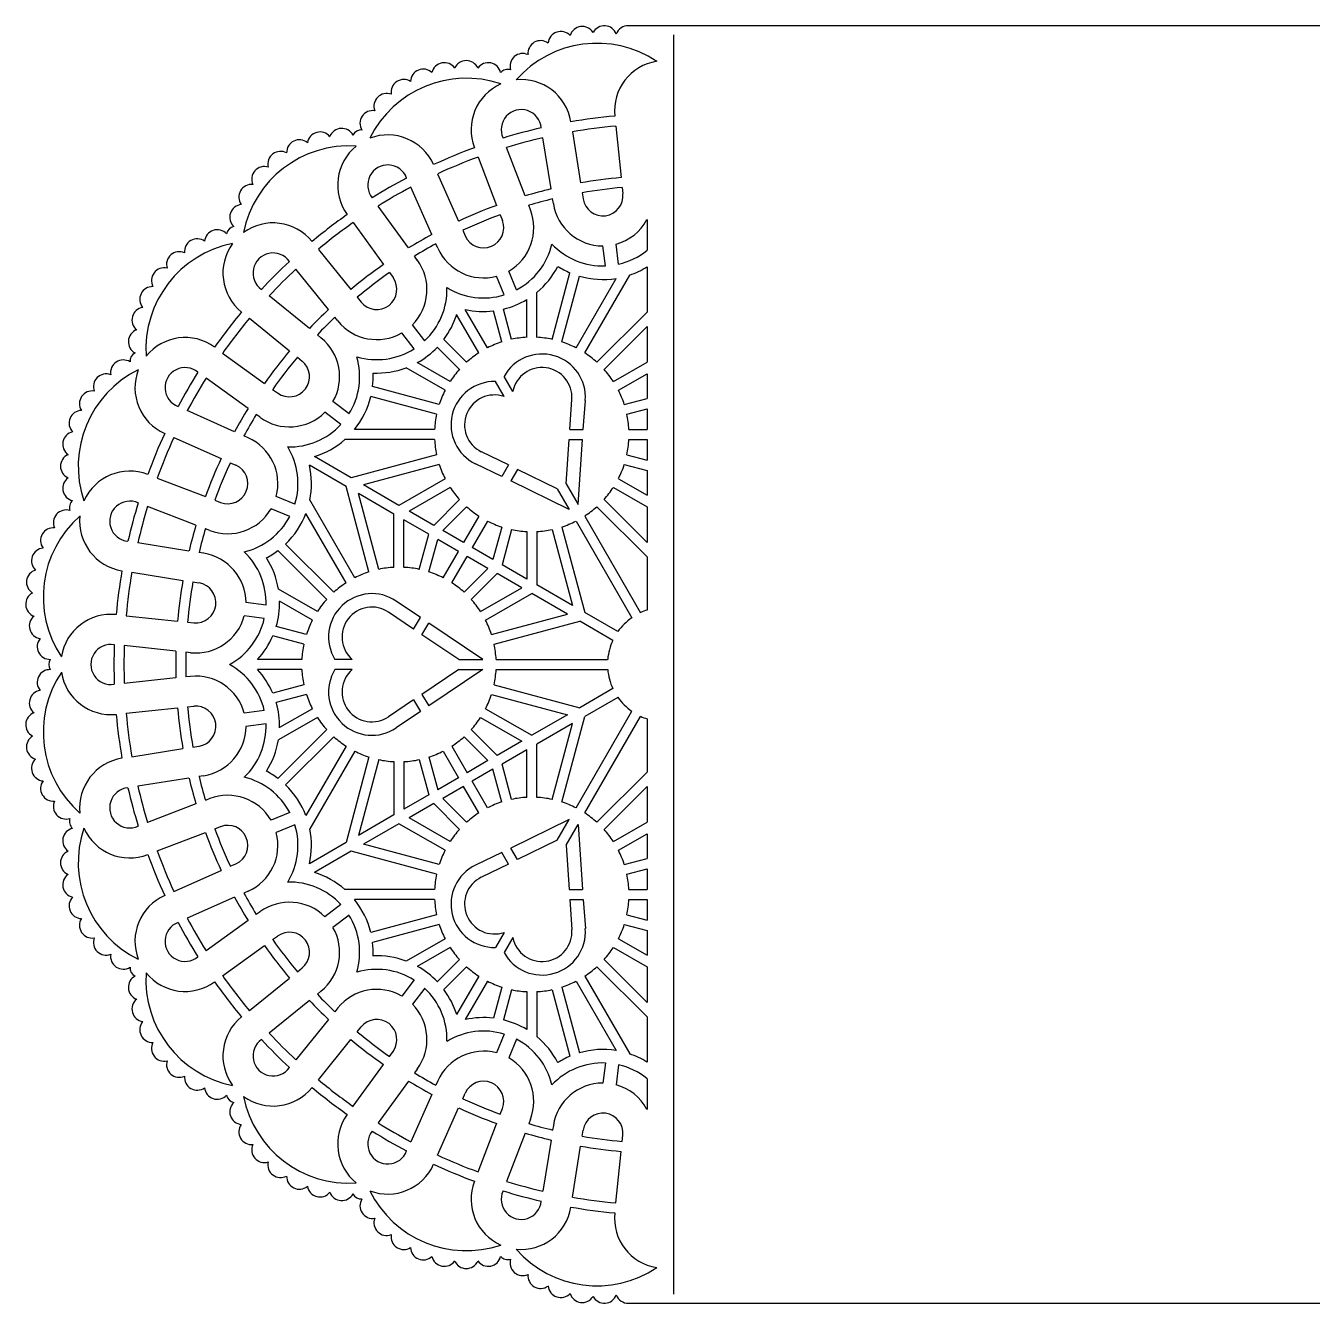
# Model space of a CAD drawing. Extents: x 40 to 332, y 42 to 187.
# Drawn here: x 39.6 to 185.6, y 42.2 to 187.2 of the extents above; entities that cross this region are included whole.
import ezdxf

# ---------------------------------------------------------------- set-up
doc = ezdxf.new("R2010")
doc.units = 0
doc.layers.get('0').update_dxf_attribs({"linetype": 'CONTINUOUS'})

msp = doc.modelspace()

# ---------------------------------------------------------------- linework, layer by layer
for p, q in [((263.18, 187.2), (108.01, 187.2)), ((113.1, 186.16), (113.1, 43.23)), ((106.56, 175.81), (107.17, 169.97)), ((99.21, 168.67), (98.29, 174.48)), ((101.63, 175.16), (102.55, 169.36)), ((90.93, 172.29), (93.03, 166.81)), ((96.27, 167.88), (94.16, 173.38)), ((86.34, 170.39), (88.72, 165.03)), ((85.68, 163.5), (83.29, 168.87)), ((102.73, 168.23), (102.84, 167.54)), ((107.29, 168.83), (107.36, 168.14)), ((83.04, 161.98), (79.58, 166.73)), ((96.87, 166.31), (96.68, 166.82)), ((99.47, 167.01), (99.39, 167.54)), ((93.44, 165.75), (93.69, 165.09)), ((110.1, 165.19), (110.1, 161.69)), ((76.75, 164.85), (80.19, 160.1)), ((89.19, 163.98), (89.47, 163.34)), ((86.36, 161.96), (86.14, 162.45)), ((105.37, 159.93), (105.07, 162.21)), ((106.88, 160.13), (106.58, 162.41)), ((72.8, 161.82), (76.49, 157.26)), ((84.03, 160.61), (83.72, 161.05)), ((73.95, 155), (70.25, 159.57)), ((80.87, 159.18), (81.28, 158.61)), ((95.3, 157.23), (94.42, 159.36)), ((99.32, 151.6), (101.35, 159.17)), ((110.1, 159.83), (110.1, 154.69)), ((93.89, 156.65), (93.01, 158.77)), ((100.43, 151.31), (102.43, 158.78)), ((102.04, 150.64), (106.59, 158.52)), ((103.03, 150.07), (108.13, 158.9)), ((71.8, 152.85), (67.22, 156.55)), ((77.21, 156.38), (77.65, 155.83)), ((97.59, 151.83), (97.59, 156.94)), ((92, 150.64), (89.48, 155.01)), ((93.62, 151.31), (92.67, 154.84)), ((94.72, 151.6), (93.8, 155.04)), ((96.45, 151.83), (96.45, 156.13)), ((64.97, 153.99), (69.53, 150.3)), ((75.01, 153.69), (74.67, 154.11)), ((91.01, 150.07), (88.49, 154.44)), ((104.41, 149.01), (110.1, 154.69)), ((73.1, 151.79), (72.69, 152.12)), ((83.66, 150.51), (82.26, 152.33)), ((84.87, 151.44), (83.47, 153.26)), ((105.22, 148.2), (110.1, 153.07)), ((110.1, 153.07), (110.1, 149.01)), ((88.82, 148.2), (86.3, 150.72)), ((89.63, 149.01), (87.04, 151.59)), ((61.94, 150.05), (66.69, 146.6)), ((70.42, 149.58), (70.96, 149.14)), ((87.76, 146.81), (84.03, 148.96)), ((106.29, 146.81), (110.1, 149.01)), ((87.19, 145.82), (82.76, 148.38)), ((106.86, 145.82), (110.1, 147.69)), ((110.1, 147.69), (110.1, 144.9)), ((64.82, 143.75), (60.06, 147.21)), ((86.52, 144.21), (78.95, 146.24)), ((93.88, 145.11), (92.89, 146.82)), ((94.86, 145.68), (93.88, 147.39)), ((67.61, 145.93), (68.18, 145.52)), ((86.22, 143.11), (78.75, 145.11)), ((101.34, 141.38), (101.58, 144.78)), ((102.87, 141.38), (103.1, 144.68)), ((107.52, 144.21), (110.1, 144.9)), ((63.3, 141.12), (57.92, 143.51)), ((75.36, 141.93), (73.53, 143.33)), ((76.28, 143.14), (74.46, 144.54)), ((107.82, 143.11), (110.1, 143.72)), ((110.1, 143.72), (110.1, 141.38)), ((66.18, 142.76), (65.74, 143.08)), ((56.41, 140.46), (61.77, 138.07)), ((64.83, 140.43), (64.34, 140.65)), ((86, 140.23), (75.8, 140.23)), ((86, 141.38), (76.9, 141.38)), ((100.91, 135.22), (101.26, 140.23)), ((101.26, 140.23), (102.79, 140.23)), ((101.34, 141.38), (102.87, 141.38)), ((102.27, 132.86), (102.79, 140.23)), ((108.05, 141.38), (110.1, 141.38)), ((108.05, 140.23), (110.1, 140.23)), ((110.1, 140.23), (110.1, 137.89)), ((94.37, 137.35), (91.3, 138.85)), ((62.81, 137.6), (63.45, 137.32)), ((75.94, 134.91), (71.79, 137.31)), ((76.51, 135.9), (72.36, 138.3)), ((86.22, 138.5), (76.51, 135.9)), ((86.52, 137.4), (77.91, 135.09)), ((93.61, 136.03), (90.63, 137.48)), ((94.37, 137.35), (93.61, 136.03)), ((107.52, 137.4), (110.1, 136.71)), ((107.82, 138.5), (110.1, 137.89)), ((54.5, 135.86), (59.98, 133.76)), ((87.19, 135.79), (81.95, 132.76)), ((95.4, 136.85), (94.64, 135.53)), ((99.92, 134.65), (95.4, 136.85)), ((106.86, 135.79), (110.1, 133.92)), ((110.1, 136.71), (110.1, 133.92)), ((78.54, 125.2), (75.94, 134.91)), ((81.95, 132.76), (77.91, 135.09)), ((87.76, 134.8), (83.09, 132.1)), ((101.28, 132.29), (94.64, 135.53)), ((99.92, 134.65), (101.28, 132.29)), ((100.91, 135.22), (102.27, 132.86)), ((106.29, 134.8), (110.1, 132.6)), ((61.05, 133.35), (61.7, 133.1)), ((70.14, 132.9), (68.02, 133.78)), ((76.93, 124.53), (71.83, 133.37)), ((81.38, 131.77), (77.34, 134.1)), ((79.65, 125.5), (77.34, 134.1)), ((88.82, 133.41), (85.89, 130.48)), ((105.22, 133.41), (110.1, 128.54)), ((58.91, 130.53), (53.42, 132.63)), ((69.56, 131.49), (67.44, 132.37)), ((75.94, 123.96), (71.39, 131.84)), ((81.38, 125.72), (81.38, 131.77)), ((85.89, 130.48), (83.09, 132.1)), ((89.63, 132.61), (86.92, 129.89)), ((91.01, 131.54), (89.28, 128.53)), ((103.03, 131.54), (109.36, 120.58)), ((104.41, 132.61), (110.1, 126.92)), ((110.1, 132.6), (110.1, 128.54)), ((60.48, 129.92), (59.98, 130.11)), ((85.32, 129.5), (82.52, 131.11)), ((82.52, 125.72), (82.52, 131.11)), ((92, 130.97), (90.27, 127.96)), ((93.62, 130.3), (92.62, 126.6)), ((94.72, 130.01), (93.65, 126.01)), ((99.32, 130.01), (101.63, 121.4)), ((100.43, 130.3), (103.03, 120.59)), ((102.04, 130.97), (108.37, 120.01)), ((58.12, 127.58), (52.31, 128.5)), ((84.25, 125.5), (85.32, 129.5)), ((85.35, 125.2), (86.35, 128.9)), ((88.71, 127.54), (86.35, 128.9)), ((89.28, 128.53), (86.92, 129.89)), ((96.45, 129.78), (96.45, 124.39)), ((97.59, 129.78), (97.59, 123.73)), ((59.78, 127.32), (59.25, 127.41)), ((73.75, 122.09), (68.21, 127.63)), ((74.56, 122.9), (69.08, 128.37)), ((86.97, 124.53), (88.71, 127.54)), ((92.62, 126.6), (90.27, 127.96)), ((87.96, 123.96), (89.69, 126.97)), ((89.34, 122.9), (92.05, 125.61)), ((92.05, 125.61), (89.69, 126.97)), ((96.45, 124.39), (93.65, 126.01)), ((110.1, 126.92), (110.1, 120.87)), ((51.64, 125.16), (57.43, 124.25)), ((90.15, 122.09), (93.08, 125.02)), ((95.88, 123.4), (93.08, 125.02)), ((58.56, 124.07), (59.25, 123.96)), ((72.69, 120.71), (68.26, 123.26)), ((91.21, 120.71), (95.88, 123.4)), ((91.78, 119.72), (97.02, 122.74)), ((101.06, 120.41), (97.02, 122.74)), ((101.63, 121.4), (97.59, 123.73)), ((66.86, 121.42), (64.58, 121.72)), ((72.12, 119.72), (68.39, 121.87)), ((84.38, 120.04), (81.63, 121.9)), ((50.99, 120.24), (56.82, 119.62)), ((66.66, 119.91), (64.39, 120.21)), ((83.61, 118.72), (80.78, 120.63)), ((83.61, 118.72), (84.38, 120.04)), ((92.45, 118.1), (101.06, 120.41)), ((106.78, 118.43), (103.03, 120.59)), ((57.96, 119.5), (58.66, 119.43)), ((71.45, 118.1), (68.01, 119.03)), ((84.56, 118.08), (85.33, 119.4)), ((91.45, 115.27), (85.33, 119.4)), ((92.75, 117), (102.46, 119.6)), ((106.21, 117.44), (102.46, 119.6)), ((56.62, 116.22), (50.78, 116.84)), ((71.15, 117), (67.62, 117.95)), ((88.73, 115.27), (84.56, 118.08)), ((58.3, 116.04), (57.76, 116.1)), ((70.92, 115.27), (65.88, 115.27)), ((70.92, 114.13), (65.88, 114.13)), ((76.65, 115.27), (74.68, 115.27)), ((76.65, 114.13), (74.68, 114.13)), ((88.73, 114.13), (84.56, 111.31)), ((91.45, 114.13), (85.33, 109.99)), ((88.73, 115.27), (91.45, 115.27)), ((88.73, 114.13), (91.45, 114.13)), ((92.98, 115.27), (105.63, 115.27)), ((92.98, 114.13), (105.63, 114.13)), ((56.62, 113.18), (50.78, 112.56)), ((58.3, 113.35), (57.76, 113.3)), ((71.15, 112.4), (67.62, 111.45)), ((71.45, 111.29), (68.01, 110.37)), ((84.56, 111.31), (85.33, 109.99)), ((92.45, 111.29), (101.06, 108.99)), ((92.75, 112.4), (102.46, 109.79)), ((106.21, 111.96), (102.46, 109.79)), ((106.78, 110.97), (103.03, 108.8)), ((50.99, 109.16), (56.82, 109.77)), ((57.96, 109.89), (58.66, 109.97)), ((72.12, 109.68), (68.39, 107.53)), ((83.61, 110.67), (80.78, 108.76)), ((83.61, 110.67), (84.38, 109.35)), ((91.78, 109.68), (97.02, 106.66)), ((66.66, 109.49), (64.39, 109.19)), ((72.69, 108.69), (68.26, 106.14)), ((84.38, 109.35), (81.63, 107.5)), ((91.21, 108.69), (95.88, 106)), ((101.06, 108.99), (97.02, 106.66)), ((100.43, 99.09), (103.03, 108.8)), ((102.04, 98.43), (108.37, 109.39)), ((103.03, 97.85), (109.36, 108.81)), ((110.1, 108.52), (110.1, 102.47)), ((66.86, 107.98), (64.58, 107.68)), ((73.75, 107.31), (68.21, 101.77)), ((90.15, 107.31), (93.08, 104.38)), ((101.63, 108), (97.59, 105.67)), ((99.32, 99.39), (101.63, 108)), ((51.64, 104.23), (57.43, 105.15)), ((58.56, 105.33), (59.25, 105.44)), ((74.56, 106.5), (69.08, 101.03)), ((75.94, 105.44), (71.39, 97.55)), ((87.96, 105.44), (89.69, 102.42)), ((89.34, 106.5), (92.05, 103.79)), ((95.88, 106), (93.08, 104.38)), ((97.59, 99.62), (97.59, 105.67)), ((76.93, 104.86), (71.83, 96.03)), ((78.54, 104.2), (75.94, 94.48)), ((79.65, 103.9), (77.34, 95.29)), ((81.38, 103.67), (81.38, 97.62)), ((82.52, 103.67), (82.52, 98.28)), ((84.25, 103.9), (85.32, 99.9)), ((85.35, 104.2), (86.35, 100.49)), ((86.97, 104.86), (88.71, 101.85)), ((92.05, 103.79), (89.69, 102.42)), ((96.45, 105.01), (93.65, 103.39)), ((96.45, 99.62), (96.45, 105.01)), ((92.62, 102.8), (90.27, 101.44)), ((93.62, 99.09), (92.62, 102.8)), ((94.72, 99.39), (93.65, 103.39)), ((104.41, 96.79), (110.1, 102.47)), ((58.12, 101.81), (52.31, 100.89)), ((59.78, 102.08), (59.25, 101.99)), ((88.71, 101.85), (86.35, 100.49)), ((89.28, 100.86), (86.92, 99.5)), ((91.01, 97.85), (89.28, 100.86)), ((92, 98.43), (90.27, 101.44)), ((105.22, 95.98), (110.1, 100.86)), ((110.1, 100.86), (110.1, 96.8)), ((60.48, 99.47), (59.98, 99.28)), ((85.32, 99.9), (82.52, 98.28)), ((89.63, 96.79), (86.92, 99.5)), ((58.91, 98.87), (53.42, 96.76)), ((69.56, 97.9), (67.44, 97.02)), ((85.89, 98.91), (83.09, 97.29)), ((88.82, 95.98), (85.89, 98.91)), ((70.14, 96.5), (68.02, 95.62)), ((81.38, 97.62), (77.34, 95.29)), ((81.95, 96.63), (77.91, 94.3)), ((87.19, 93.61), (81.95, 96.63)), ((87.76, 94.6), (83.09, 97.29)), ((101.28, 97.11), (94.64, 93.87)), ((99.92, 94.75), (101.28, 97.11)), ((100.91, 94.18), (102.27, 96.53)), ((102.27, 96.53), (102.79, 89.16)), ((106.29, 94.6), (110.1, 96.8)), ((54.5, 93.53), (59.98, 95.64)), ((61.05, 96.04), (61.7, 96.3)), ((106.86, 93.61), (110.1, 95.48)), ((110.1, 95.48), (110.1, 92.69)), ((75.94, 94.48), (71.79, 92.09)), ((76.51, 93.5), (72.36, 91.1)), ((86.22, 90.89), (76.51, 93.5)), ((86.52, 92), (77.91, 94.3)), ((95.4, 92.55), (94.64, 93.87)), ((99.92, 94.75), (95.4, 92.55)), ((100.91, 94.18), (101.26, 89.16)), ((62.81, 91.79), (63.45, 92.08)), ((93.61, 93.37), (90.63, 91.92)), ((94.37, 92.04), (91.3, 90.55)), ((94.37, 92.04), (93.61, 93.37)), ((107.52, 92), (110.1, 92.69)), ((56.41, 88.94), (61.77, 91.33)), ((107.82, 90.89), (110.1, 91.5)), ((110.1, 91.5), (110.1, 89.16)), ((86, 89.16), (75.8, 89.16)), ((101.26, 89.16), (102.79, 89.16)), ((108.05, 89.16), (110.1, 89.16)), ((63.3, 88.28), (57.92, 85.89)), ((64.83, 88.97), (64.34, 88.75)), ((86, 88.02), (76.9, 88.02)), ((101.34, 88.02), (101.58, 84.61)), ((101.34, 88.02), (102.87, 88.02)), ((102.87, 88.02), (103.1, 84.72)), ((108.05, 88.02), (110.1, 88.02)), ((110.1, 88.02), (110.1, 85.68)), ((66.18, 86.64), (65.74, 86.32)), ((75.36, 87.47), (73.53, 86.07)), ((76.28, 86.26), (74.46, 84.86)), ((86.22, 86.29), (78.75, 84.29)), ((107.82, 86.29), (110.1, 85.68)), ((64.82, 85.64), (60.06, 82.19)), ((86.52, 85.19), (78.95, 83.16)), ((107.52, 85.19), (110.1, 84.5)), ((67.61, 83.47), (68.18, 83.88)), ((87.19, 83.57), (82.76, 81.02)), ((93.88, 84.28), (92.89, 82.58)), ((94.86, 83.71), (93.88, 82.01)), ((106.86, 83.57), (110.1, 81.7)), ((110.1, 84.5), (110.1, 81.7)), ((61.94, 79.35), (66.69, 82.8)), ((87.76, 82.58), (84.03, 80.43)), ((106.29, 82.58), (110.1, 80.38)), ((88.82, 81.2), (86.3, 78.68)), ((89.63, 80.39), (87.04, 77.8)), ((104.41, 80.39), (110.1, 74.71)), ((105.22, 81.2), (110.1, 76.33)), ((110.1, 80.38), (110.1, 76.33)), ((64.97, 75.41), (69.53, 79.1)), ((70.42, 79.82), (70.96, 80.26)), ((83.66, 78.89), (82.26, 77.06)), ((91.01, 79.33), (88.49, 74.96)), ((103.03, 79.33), (108.13, 70.5)), ((73.1, 77.61), (72.69, 77.27)), ((84.87, 77.96), (83.47, 76.14)), ((92, 78.76), (89.48, 74.39)), ((93.62, 78.09), (92.67, 74.55)), ((94.72, 77.79), (93.8, 74.35)), ((96.45, 77.57), (96.45, 73.26)), ((97.59, 77.57), (97.59, 72.46)), ((99.32, 77.79), (101.35, 70.23)), ((100.43, 78.09), (102.43, 70.61)), ((102.04, 78.76), (106.59, 70.88)), ((71.8, 76.55), (67.22, 72.85)), ((75.01, 75.71), (74.67, 75.29)), ((110.1, 74.71), (110.1, 69.57)), ((73.95, 74.4), (70.25, 69.83)), ((77.21, 73.02), (77.65, 73.57)), ((72.8, 67.57), (76.49, 72.13)), ((93.89, 72.75), (93.01, 70.62)), ((95.3, 72.16), (94.42, 70.04)), ((80.87, 70.22), (81.28, 70.78)), ((76.75, 64.55), (80.19, 69.29)), ((84.03, 68.78), (83.72, 68.35)), ((105.37, 69.47), (105.07, 67.19)), ((106.88, 69.27), (106.58, 66.99)), ((83.04, 67.42), (79.58, 62.66)), ((86.36, 67.44), (86.14, 66.94)), ((110.1, 67.71), (110.1, 64.2)), ((85.68, 65.9), (83.29, 60.52)), ((89.19, 65.41), (89.47, 66.05)), ((86.34, 59.01), (88.72, 64.37)), ((93.44, 63.65), (93.69, 64.3)), ((96.87, 63.08), (96.68, 62.58)), ((90.93, 57.11), (93.03, 62.58)), ((96.27, 61.51), (94.16, 56.02)), ((99.47, 62.39), (99.39, 61.86)), ((102.73, 61.16), (102.84, 61.86)), ((99.21, 60.72), (98.29, 54.91)), ((101.63, 54.24), (102.55, 60.03)), ((107.29, 60.56), (107.36, 61.26)), ((106.56, 53.59), (107.17, 59.43)), ((108.01, 42.2), (263.18, 42.2))]:
    msp.add_line(p, q)
for centre, radius, start, end in [((102.75, 185.68), 1.44, 31.5579, 163.4421), ((105.26, 185.76), 1.44, 20.3079, 152.1921), ((107.98, 185.73), 1.47, 88.8984, 158.8485), ((98.03, 184.07), 1.44, 54.0579, 185.9421), ((100.31, 185.11), 1.44, 42.8079, 174.6921), ((95.99, 182.61), 1.44, 65.3079, 197.1921), ((104.42, 173), 12.21, 56.2336, 138.7664), ((87.1, 181.57), 1.44, 35.3079, 167.1921), ((89.59, 181.81), 1.44, 24.0579, 155.9421), ((92.08, 181.57), 1.44, 12.8079, 144.6921), ((112.1, 177.54), 5.69, 98.9852, 186.0025), ((89.59, 169.03), 12.21, 71.2336, 153.7664), ((82.49, 179.66), 1.44, 57.8079, 189.6921), ((84.7, 180.84), 1.44, 46.5579, 178.4421), ((94.29, 181.16), 1.08, 72.3516, 137.6484), ((95.83, 175.4), 5.69, 8.9975, 96.0148), ((95.83, 175.4), 5.69, 113.9852, 201.0025), ((80.55, 178.07), 1.44, 69.0579, 200.9421), ((78.96, 176.13), 1.44, 80.3079, 212.1921), ((95.83, 175.4), 2.28, 5.4519, 204.5481), ((112.1, 114.7), 62.5, 95.194, 99.806), ((75.46, 174.11), 1.44, 27.8079, 159.6921), ((77.69, 174.29), 1.08, 87.3516, 152.6484), ((112.1, 114.7), 62.5, 102.9345, 107.0655), ((112.1, 114.7), 61.36, 95.1789, 99.8211), ((70.64, 172.82), 1.44, 50.3079, 182.1921), ((72.99, 173.7), 1.44, 39.0579, 170.9421), ((80.68, 169.12), 5.69, 23.9975, 111.0148), ((112.1, 114.7), 61.36, 103.0038, 106.9962), ((76.29, 161.35), 12.21, 86.2336, 168.7664), ((68.51, 171.5), 1.44, 61.5579, 193.4421), ((80.68, 169.12), 5.69, 128.9852, 216.0025), ((112.1, 114.7), 62.5, 110.194, 114.806), ((112.1, 114.7), 61.36, 110.1789, 114.8211), ((66.68, 169.78), 1.44, 72.8079, 204.6921), ((80.68, 169.12), 2.28, 20.4519, 219.5481), ((112.1, 114.7), 62.5, 117.9345, 122.0655), ((112.1, 114.7), 55.49, 95.0918, 99.9082), ((65.22, 167.75), 1.44, 84.0579, 215.9421), ((112.1, 114.7), 61.36, 118.0038, 121.9962), ((112.1, 114.7), 55.49, 103.4281, 106.5719), ((112.1, 114.7), 54.35, 95.0727, 99.9273), ((105.09, 167.9), 2.28, 188.9975, 6.0025), ((64.19, 165.46), 1.44, 95.3079, 227.1921), ((112.1, 114.7), 55.49, 110.0918, 114.9082), ((112.1, 114.7), 54.35, 103.5214, 106.4786), ((105.09, 167.9), 5.69, 188.9977, 269.8087), ((112.1, 114.7), 62.5, 125.194, 129.806), ((112.1, 114.7), 54.35, 110.0727, 114.9273), ((91.56, 164.27), 2.28, 203.9975, 21.0025), ((91.56, 164.27), 5.69, 300.1913, 21.0023), ((105.09, 167.9), 5.69, 285.1913, 331.5899), ((61.33, 162.6), 1.44, 42.8079, 174.6921), ((63.44, 163.35), 1.08, 102.3516, 167.6484), ((67.66, 159.13), 5.69, 38.9975, 126.0148), ((112.1, 114.7), 61.36, 125.1789, 129.8211), ((65.44, 150.5), 12.21, 101.2336, 183.7664), ((59.05, 161.57), 1.44, 54.0579, 185.9421), ((67.66, 159.13), 5.69, 143.9852, 231.0025), ((112.1, 114.7), 55.49, 118.4281, 121.5719), ((112.1, 114.7), 54.35, 118.5214, 121.4786), ((91.56, 164.27), 7.97, 297.9798, 346.4523), ((105.09, 167.9), 7.97, 223.5477, 272.0202), ((57.01, 160.11), 1.44, 65.3079, 197.1921), ((67.66, 159.13), 2.28, 35.4519, 234.5481), ((79.43, 157.27), 5.69, 315.1913, 36.0023), ((91.56, 164.27), 5.69, 203.9977, 284.8087), ((105.09, 167.9), 7.97, 282.9798, 308.8721), ((55.3, 158.28), 1.44, 76.5579, 208.4421), ((112.1, 114.7), 62.5, 132.9345, 137.0655), ((112.1, 114.7), 61.36, 133.0038, 136.9962), ((112.1, 114.7), 55.49, 125.0918, 129.9082), ((112.1, 114.7), 54.35, 125.0727, 129.9273), ((91.56, 164.27), 9.5, 309.4396, 332.5235), ((105.09, 167.9), 9.5, 237.4765, 246.8088), ((105.09, 167.9), 9.5, 288.6583, 301.7992), ((79.43, 157.27), 2.28, 218.9975, 36.0025), ((105.09, 167.9), 9.5, 253.7277, 279.0879), ((53.97, 156.15), 1.44, 87.8079, 219.6921), ((79.43, 157.27), 7.97, 312.9798, 1.4523), ((91.56, 164.27), 7.97, 238.5477, 287.0202), ((53.09, 153.81), 1.44, 99.0579, 230.9421), ((112.1, 114.7), 55.49, 133.4281, 136.5719), ((91.56, 164.27), 9.5, 257.3577, 276.7083), ((91.56, 164.27), 9.5, 283.6281, 300.997), ((112.1, 114.7), 62.5, 140.194, 144.806), ((112.1, 114.7), 61.36, 140.1789, 144.8211), ((112.1, 114.7), 54.35, 133.5214, 136.4786), ((79.43, 157.27), 5.69, 218.9977, 299.8087), ((79.43, 157.27), 9.5, 323.2917, 342.6423), ((52.68, 151.33), 1.44, 110.3079, 242.1921), ((57.68, 146.12), 5.69, 53.9975, 141.0148), ((69.52, 147.36), 5.69, 330.1913, 51.0023), ((79.43, 157.27), 7.97, 253.5477, 302.0202), ((79.43, 157.27), 9.5, 299.003, 316.3719), ((97.02, 140.81), 11.04, 107.9649, 117.0351), ((97.02, 140.81), 11.04, 92.9649, 102.0351), ((97.02, 140.81), 11.04, 77.9649, 87.0351), ((97.02, 140.81), 11.04, 62.9649, 72.0351), ((50.66, 147.83), 1.44, 57.8079, 189.6921), ((52.51, 149.1), 1.08, 117.3516, 182.6484), ((112.1, 114.7), 55.49, 140.0918, 144.9082), ((112.1, 114.7), 54.35, 140.0727, 144.9273), ((69.52, 147.36), 2.28, 233.9975, 51.0025), ((69.52, 147.36), 7.97, 327.9798, 16.4523), ((97.02, 140.81), 11.04, 122.9649, 132.0351), ((98.19, 145.02), 4.92, 355.979, 151.2613), ((97.02, 140.81), 11.04, 47.9649, 57.0351), ((57.76, 137.2), 12.21, 116.2336, 198.7664), ((48.72, 146.24), 1.44, 69.0579, 200.9421), ((57.68, 146.12), 5.69, 158.9852, 246.0025), ((57.68, 146.12), 2.28, 50.4519, 249.5481), ((112.1, 114.7), 62.5, 147.9345, 152.0655), ((69.52, 147.36), 9.5, 353.1912, 2.5235), ((79.43, 157.27), 9.5, 267.4765, 290.5604), ((97.02, 140.81), 11.04, 137.9649, 147.0351), ((98.19, 145.02), 3.39, 355.979, 168.745), ((97.02, 140.81), 11.04, 32.9649, 42.0351), ((112.1, 114.7), 61.36, 148.0038, 151.9962), ((92.78, 141.9), 4.92, 88.7387, 244.021), ((47.13, 144.31), 1.44, 80.3079, 212.1921), ((69.52, 147.36), 9.5, 320.9121, 346.2723), ((97.02, 140.81), 11.04, 152.9649, 162.0351), ((92.78, 141.9), 3.39, 71.255, 244.021), ((97.02, 140.81), 11.04, 17.9649, 27.0351), ((45.95, 142.1), 1.44, 91.5579, 223.4421), ((112.1, 114.7), 55.49, 148.4281, 151.5719), ((69.52, 147.36), 5.69, 233.9977, 314.8087), ((97.02, 140.81), 11.04, 167.9649, 177.0351), ((97.02, 140.81), 11.04, 2.9649, 12.0351), ((112.1, 114.7), 54.35, 148.5214, 151.4786), ((69.52, 147.36), 7.97, 268.5477, 317.0202), ((45.23, 139.7), 1.44, 102.8079, 234.6921), ((112.1, 114.7), 62.5, 155.194, 159.806), ((112.1, 114.7), 61.36, 155.1789, 159.8211), ((62.52, 135.23), 5.69, 345.1913, 66.0023), ((69.52, 147.36), 9.5, 287.3577, 311.3417), ((97.02, 140.81), 11.04, 182.9649, 192.0351), ((97.02, 140.81), 11.04, 347.9649, 357.0351), ((62.52, 135.23), 7.97, 342.9798, 31.4523), ((44.98, 137.2), 1.44, 114.0579, 245.9421), ((112.1, 114.7), 55.49, 155.0918, 159.9082), ((112.1, 114.7), 54.35, 155.0727, 159.9273), ((62.52, 135.23), 2.28, 248.9975, 66.0025), ((62.52, 135.23), 9.5, 348.6583, 12.6423), ((97.02, 140.81), 11.04, 197.9649, 207.0351), ((97.02, 140.81), 11.04, 332.9649, 342.0351), ((45.23, 134.71), 1.44, 125.3079, 257.1921), ((51.4, 130.96), 5.69, 68.9975, 156.0148), ((97.02, 140.81), 11.04, 212.9649, 222.0351), ((97.02, 140.81), 11.04, 317.9649, 327.0351), ((45.63, 132.51), 1.08, 132.3516, 197.6484), ((51.4, 130.96), 2.28, 65.4519, 264.5481), ((112.1, 114.7), 62.5, 162.9345, 167.0655), ((53.79, 122.37), 12.21, 131.2336, 213.7664), ((44.18, 130.8), 1.44, 72.8079, 204.6921), ((51.4, 130.96), 5.69, 173.9852, 261.0025), ((112.1, 114.7), 61.36, 163.0038, 166.9962), ((62.52, 135.23), 5.69, 248.9977, 329.8087), ((62.52, 135.23), 7.97, 283.5477, 332.0202), ((62.52, 135.23), 9.5, 313.7277, 339.0879), ((97.02, 140.81), 11.04, 227.9649, 237.0351), ((97.02, 140.81), 11.04, 302.9649, 312.0351), ((42.72, 128.77), 1.44, 84.0579, 215.9421), ((112.1, 114.7), 55.49, 163.4281, 166.5719), ((112.1, 114.7), 54.35, 163.5214, 166.4786), ((97.02, 140.81), 11.04, 242.9649, 252.0351), ((97.02, 140.81), 11.04, 257.9649, 267.0351), ((97.02, 140.81), 11.04, 272.9649, 282.0351), ((97.02, 140.81), 11.04, 287.9649, 297.0351), ((41.69, 126.48), 1.44, 95.3079, 227.1921), ((58.9, 121.7), 5.69, 0.1913, 81.0023), ((58.9, 121.7), 7.97, 357.9798, 46.4523), ((62.52, 135.23), 9.5, 297.4765, 306.8088), ((58.9, 121.7), 9.5, 9.4396, 32.5235), ((81.95, 114.7), 11.04, 92.9649, 102.0351), ((81.95, 114.7), 11.04, 77.9649, 87.0351), ((41.12, 124.04), 1.44, 106.5579, 238.4421), ((112.1, 114.7), 62.5, 170.194, 174.806), ((112.1, 114.7), 61.36, 170.1789, 174.8211), ((112.1, 114.7), 55.49, 170.0918, 174.9082), ((81.95, 114.7), 11.04, 107.9649, 117.0351), ((81.95, 114.7), 11.04, 62.9649, 72.0351), ((41.03, 121.54), 1.44, 117.8079, 249.6921), ((112.1, 114.7), 54.35, 170.0727, 174.9273), ((58.9, 121.7), 2.28, 263.9975, 81.0025), ((78.88, 117.82), 4.92, 55.979, 211.2613), ((81.95, 114.7), 11.04, 122.9649, 132.0351), ((81.95, 114.7), 11.04, 47.9649, 57.0351), ((58.9, 121.7), 9.5, 343.6281, 0.997), ((81.95, 114.7), 11.04, 137.9649, 147.0351), ((78.88, 117.82), 3.39, 55.979, 228.745), ((81.95, 114.7), 11.04, 32.9649, 42.0351), ((41.44, 119.07), 1.44, 129.0579, 260.9421), ((49.26, 114.7), 5.69, 83.9975, 171.0148), ((58.9, 121.7), 5.69, 263.9977, 344.8087), ((58.9, 121.7), 7.97, 298.5477, 347.0202), ((112.1, 114.7), 6.49, 125.0483, 144.9517), ((112.1, 114.7), 6.49, 107.9499, 114.9517), ((81.95, 114.7), 11.04, 152.9649, 162.0351), ((81.95, 114.7), 11.04, 17.9649, 27.0351), ((42.33, 116.72), 1.44, 140.3079, 272.1921), ((49.26, 114.7), 2.28, 80.4519, 279.5481), ((112.1, 114.7), 62.5, 177.9345, 182.0655), ((112.1, 114.7), 61.36, 178.0038, 181.9962), ((58.9, 121.7), 9.5, 317.3577, 336.7083), ((81.95, 114.7), 11.04, 167.9649, 177.0351), ((81.95, 114.7), 11.04, 2.9649, 12.0351), ((112.1, 114.7), 6.49, 155.0483, 174.9517), ((112.1, 114.7), 55.49, 178.4281, 181.5719), ((112.1, 114.7), 54.35, 178.5214, 181.4786), ((42.33, 112.68), 1.44, 87.8079, 219.6921), ((43.29, 114.7), 1.08, 147.3516, 212.6484), ((58.9, 107.69), 7.97, 12.9798, 61.4523), ((58.9, 107.69), 9.5, 23.2917, 42.6423), ((81.95, 114.7), 11.04, 182.9649, 192.0351), ((78.88, 111.58), 4.92, 148.7387, 304.021), ((78.88, 111.58), 3.39, 131.255, 304.021), ((81.95, 114.7), 11.04, 347.9649, 357.0351), ((112.1, 114.7), 6.49, 185.0483, 204.9517), ((53.79, 107.02), 12.21, 146.2336, 228.7664), ((49.26, 114.7), 5.69, 188.9852, 276.0025), ((58.9, 107.69), 5.69, 15.1913, 96.0023), ((41.44, 110.33), 1.44, 99.0579, 230.9421), ((81.95, 114.7), 11.04, 197.9649, 207.0351), ((81.95, 114.7), 11.04, 332.9649, 342.0351), ((112.1, 114.7), 6.49, 215.0483, 234.9517), ((112.1, 114.7), 55.49, 185.0918, 189.9082), ((112.1, 114.7), 54.35, 185.0727, 189.9273), ((58.9, 107.69), 2.28, 278.9975, 96.0025), ((58.9, 107.69), 9.5, 359.003, 16.3719), ((41.03, 107.86), 1.44, 110.3079, 242.1921), ((112.1, 114.7), 62.5, 185.194, 189.806), ((112.1, 114.7), 61.36, 185.1789, 189.8211), ((81.95, 114.7), 11.04, 212.9649, 222.0351), ((81.95, 114.7), 11.04, 317.9649, 327.0351), ((112.1, 114.7), 6.49, 245.0483, 252.0501), ((41.12, 105.35), 1.44, 121.5579, 253.4421), ((58.9, 107.69), 5.69, 278.9977, 359.8087), ((58.9, 107.69), 7.97, 313.5477, 2.0202), ((58.9, 107.69), 9.5, 327.4765, 350.5604), ((81.95, 114.7), 11.04, 227.9649, 237.0351), ((81.95, 114.7), 11.04, 302.9649, 312.0351), ((41.69, 102.91), 1.44, 132.8079, 264.6921), ((51.4, 98.43), 5.69, 98.9975, 186.0148), ((81.95, 114.7), 11.04, 242.9649, 252.0351), ((81.95, 114.7), 11.04, 257.9649, 267.0351), ((81.95, 114.7), 11.04, 272.9649, 282.0351), ((81.95, 114.7), 11.04, 287.9649, 297.0351), ((62.52, 94.16), 9.5, 53.1912, 62.5235), ((42.72, 100.63), 1.44, 144.0579, 275.9421), ((112.1, 114.7), 61.36, 193.0038, 196.9962), ((112.1, 114.7), 55.49, 193.4281, 196.5719), ((112.1, 114.7), 54.35, 193.5214, 196.4786), ((62.52, 94.16), 7.97, 27.9798, 76.4523), ((62.52, 94.16), 9.5, 20.9121, 46.2723), ((51.4, 98.43), 2.28, 95.4519, 294.5481), ((112.1, 114.7), 62.5, 192.9345, 197.0655), ((62.52, 94.16), 5.69, 30.1913, 111.0023), ((97.02, 88.59), 11.04, 92.9649, 102.0351), ((97.02, 88.59), 11.04, 77.9649, 87.0351), ((44.18, 98.59), 1.44, 155.3079, 287.1921), ((97.02, 88.59), 11.04, 122.9649, 132.0351), ((97.02, 88.59), 11.04, 107.9649, 117.0351), ((97.02, 88.59), 11.04, 62.9649, 72.0351), ((97.02, 88.59), 11.04, 47.9649, 57.0351), ((45.63, 96.89), 1.08, 162.3516, 227.6484), ((62.52, 94.16), 2.28, 293.9975, 111.0025), ((62.52, 94.16), 7.97, 328.5477, 17.0202), ((45.23, 94.69), 1.44, 102.8079, 234.6921), ((57.76, 92.19), 12.21, 161.2336, 243.7664), ((51.4, 98.43), 5.69, 203.9852, 291.0025), ((112.1, 114.7), 55.49, 200.0918, 204.9082), ((112.1, 114.7), 54.35, 200.0727, 204.9273), ((62.52, 94.16), 5.69, 293.9977, 14.8087), ((62.52, 94.16), 9.5, 347.3577, 11.3417), ((97.02, 88.59), 11.04, 137.9649, 147.0351), ((97.02, 88.59), 11.04, 32.9649, 42.0351), ((44.98, 92.19), 1.44, 114.0579, 245.9421), ((112.1, 114.7), 61.36, 200.1789, 204.8211), ((97.02, 88.59), 11.04, 152.9649, 162.0351), ((97.02, 88.59), 11.04, 17.9649, 27.0351), ((112.1, 114.7), 62.5, 200.194, 204.806), ((45.23, 89.7), 1.44, 125.3079, 257.1921), ((69.52, 82.03), 9.5, 48.6583, 72.6423), ((97.02, 88.59), 11.04, 167.9649, 177.0351), ((92.78, 87.5), 4.92, 115.979, 271.2613), ((92.78, 87.5), 3.39, 115.979, 288.745), ((97.02, 88.59), 11.04, 2.9649, 12.0351), ((69.52, 82.03), 7.97, 42.9798, 91.4523), ((45.95, 87.3), 1.44, 136.5579, 268.4421), ((57.68, 83.28), 5.69, 113.9975, 201.0148), ((112.1, 114.7), 55.49, 208.4281, 211.5719), ((112.1, 114.7), 54.35, 208.5214, 211.4786), ((69.52, 82.03), 5.69, 45.1913, 126.0023), ((69.52, 82.03), 9.5, 13.7277, 39.0879), ((97.02, 88.59), 11.04, 182.9649, 192.0351), ((97.02, 88.59), 11.04, 347.9649, 357.0351), ((69.52, 82.03), 7.97, 343.5477, 32.0202), ((47.13, 85.09), 1.44, 147.8079, 279.6921), ((57.68, 83.28), 2.28, 110.4519, 309.5481), ((112.1, 114.7), 62.5, 207.9345, 212.0655), ((112.1, 114.7), 61.36, 208.0038, 211.9962), ((69.52, 82.03), 5.69, 308.9977, 29.8087), ((97.02, 88.59), 11.04, 197.9649, 207.0351), ((98.19, 84.37), 4.92, 208.7387, 4.021), ((97.02, 88.59), 11.04, 332.9649, 342.0351), ((48.72, 83.15), 1.44, 159.0579, 290.9421), ((112.1, 114.7), 54.35, 215.0727, 219.9273), ((69.52, 82.03), 2.28, 308.9975, 126.0025), ((98.19, 84.37), 3.39, 191.255, 4.021), ((50.66, 81.56), 1.44, 170.3079, 302.1921), ((112.1, 114.7), 55.49, 215.0918, 219.9082), ((69.52, 82.03), 9.5, 357.4765, 6.8088), ((97.02, 88.59), 11.04, 212.9649, 222.0351), ((97.02, 88.59), 11.04, 317.9649, 327.0351), ((52.51, 80.29), 1.08, 177.3516, 242.6484), ((79.43, 72.13), 9.5, 69.4396, 92.5235), ((79.43, 72.13), 9.5, 43.6281, 60.997), ((97.02, 88.59), 11.04, 227.9649, 237.0351), ((97.02, 88.59), 11.04, 302.9649, 312.0351), ((52.68, 78.06), 1.44, 117.8079, 249.6921), ((65.44, 78.9), 12.21, 176.2336, 258.7664), ((57.68, 83.28), 5.69, 218.9852, 306.0025), ((112.1, 114.7), 61.36, 215.1789, 219.8211), ((79.43, 72.13), 7.97, 57.9798, 106.4523), ((112.1, 114.7), 62.5, 215.194, 219.806), ((79.43, 72.13), 5.69, 60.1913, 141.0023), ((79.43, 72.13), 7.97, 358.5477, 47.0202), ((79.43, 72.13), 9.5, 17.3577, 36.7083), ((97.02, 88.59), 11.04, 242.9649, 252.0351), ((97.02, 88.59), 11.04, 257.9649, 267.0351), ((97.02, 88.59), 11.04, 272.9649, 282.0351), ((97.02, 88.59), 11.04, 287.9649, 297.0351), ((53.09, 75.59), 1.44, 129.0579, 260.9421), ((112.1, 114.7), 55.49, 223.4281, 226.5719), ((112.1, 114.7), 54.35, 223.5214, 226.4786), ((79.43, 72.13), 5.69, 323.9977, 44.8087), ((67.66, 70.27), 5.69, 128.9975, 216.0148), ((91.56, 65.12), 9.5, 83.2917, 102.6423), ((53.97, 73.24), 1.44, 140.3079, 272.1921), ((112.1, 114.7), 54.35, 230.0727, 234.9273), ((79.43, 72.13), 2.28, 323.9975, 141.0025), ((91.56, 65.12), 7.97, 72.9798, 121.4523), ((91.56, 65.12), 9.5, 59.003, 76.3719), ((55.3, 71.12), 1.44, 151.5579, 283.4421), ((67.66, 70.27), 2.28, 125.4519, 324.5481), ((112.1, 114.7), 62.5, 222.9345, 227.0655), ((112.1, 114.7), 61.36, 223.0038, 226.9962), ((112.1, 114.7), 55.49, 230.0918, 234.9082), ((91.56, 65.12), 7.97, 13.5477, 62.0202), ((91.56, 65.12), 9.5, 27.4765, 50.5604), ((91.56, 65.12), 5.69, 75.1913, 156.0023), ((105.09, 61.5), 9.5, 113.1912, 122.5235), ((105.09, 61.5), 9.5, 80.9121, 106.2723), ((105.09, 61.5), 9.5, 58.2008, 71.3417), ((57.01, 69.29), 1.44, 162.8079, 294.6921), ((91.56, 65.12), 5.69, 338.9977, 59.8087), ((105.09, 61.5), 7.97, 87.9798, 136.4523), ((105.09, 61.5), 7.97, 51.1279, 77.0202), ((59.05, 67.83), 1.44, 174.0579, 305.9421), ((112.1, 114.7), 61.36, 230.1789, 234.8211), ((112.1, 114.7), 55.49, 238.4281, 241.5719), ((112.1, 114.7), 54.35, 238.5214, 241.4786), ((91.56, 65.12), 2.28, 338.9975, 156.0025), ((105.09, 61.5), 5.69, 90.1913, 171.0023), ((61.33, 66.79), 1.44, 185.3079, 317.1921), ((63.44, 66.04), 1.08, 192.3516, 257.6484), ((67.66, 70.27), 5.69, 233.9852, 321.0025), ((112.1, 114.7), 62.5, 230.194, 234.806), ((105.09, 61.5), 5.69, 28.4101, 74.8087), ((64.19, 63.93), 1.44, 132.8079, 264.6921), ((76.29, 68.04), 12.21, 191.2336, 273.7664), ((112.1, 114.7), 55.49, 245.0918, 249.9082), ((112.1, 114.7), 54.35, 245.0727, 249.9273), ((80.68, 60.28), 5.69, 143.9975, 231.0148), ((105.09, 61.5), 2.28, 353.9975, 171.0025), ((65.22, 61.65), 1.44, 144.0579, 275.9421), ((80.68, 60.28), 2.28, 140.4519, 339.5481), ((112.1, 114.7), 62.5, 237.9345, 242.0655), ((112.1, 114.7), 61.36, 238.0038, 241.9962), ((112.1, 114.7), 55.49, 253.4281, 256.5719), ((112.1, 114.7), 54.35, 253.5214, 256.4786), ((66.68, 59.61), 1.44, 155.3079, 287.1921), ((112.1, 114.7), 55.49, 260.0918, 264.9082), ((112.1, 114.7), 54.35, 260.0727, 264.9273), ((112.1, 114.7), 61.36, 245.1789, 249.8211), ((68.51, 57.9), 1.44, 166.5579, 298.4421), ((80.68, 60.28), 5.69, 248.9852, 336.0025), ((112.1, 114.7), 62.5, 245.194, 249.806), ((70.64, 56.58), 1.44, 177.8079, 309.6921), ((95.83, 54), 5.69, 158.9975, 246.0148), ((112.1, 114.7), 61.36, 253.0038, 256.9962), ((72.99, 55.7), 1.44, 189.0579, 320.9421), ((75.46, 55.29), 1.44, 200.3079, 332.1921), ((77.69, 55.11), 1.08, 207.3516, 272.6484), ((78.96, 53.26), 1.44, 147.8079, 279.6921), ((89.59, 60.37), 12.21, 206.2336, 288.7664), ((95.83, 54), 2.28, 155.4519, 354.5481), ((112.1, 114.7), 62.5, 252.9345, 257.0655), ((112.1, 114.7), 61.36, 260.1789, 264.8211), ((95.83, 54), 5.69, 263.9852, 351.0025), ((112.1, 114.7), 62.5, 260.194, 264.806), ((80.55, 51.33), 1.44, 159.0579, 290.9421), ((112.1, 51.86), 5.69, 173.9975, 261.0148), ((82.49, 49.74), 1.44, 170.3079, 302.1921), ((84.7, 48.56), 1.44, 181.5579, 313.4421), ((104.42, 56.39), 12.21, 221.2336, 303.7664), ((87.1, 47.83), 1.44, 192.8079, 324.6921), ((89.59, 47.58), 1.44, 204.0579, 335.9421), ((92.08, 47.83), 1.44, 215.3079, 347.1921), ((94.29, 48.24), 1.08, 222.3516, 287.6484), ((95.99, 46.78), 1.44, 162.8079, 294.6921), ((98.03, 45.32), 1.44, 174.0579, 305.9421), ((100.31, 44.29), 1.44, 185.3079, 317.1921), ((102.75, 43.72), 1.44, 196.5579, 328.4421), ((105.26, 43.64), 1.44, 207.8079, 339.6921), ((107.98, 43.67), 1.47, 201.1515, 271.1016)]:
    msp.add_arc(centre, radius, start, end)

doc.saveas('drawing.dxf')
